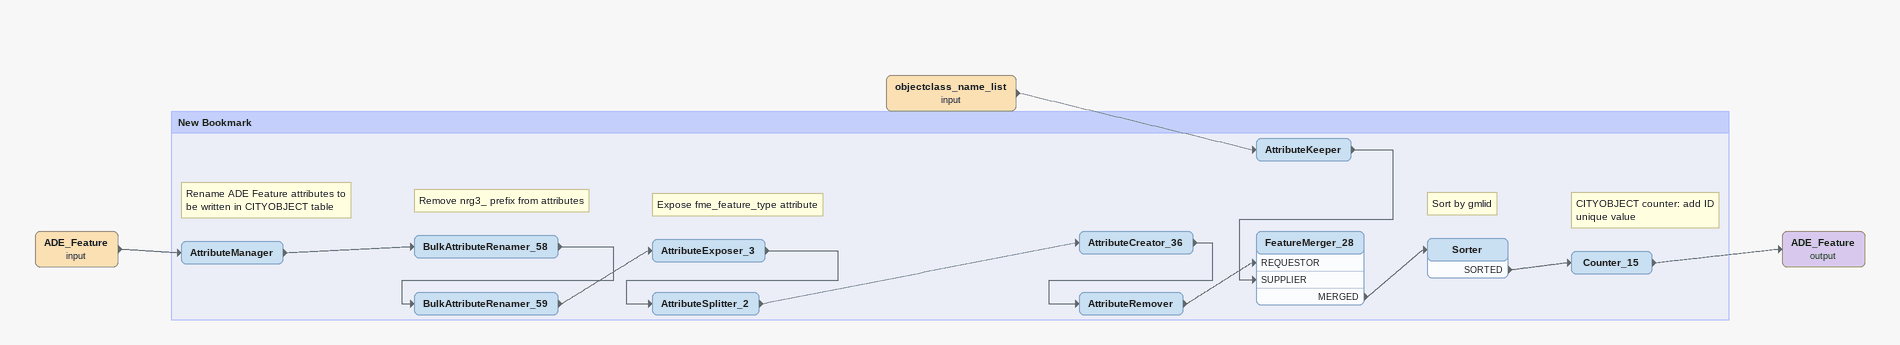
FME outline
ADE_Feature (input)
    -> AttributeManager
objectclass_name_list (input)
    -> AttributeKeeper
ADE_Feature (output)

Bookmark: New Bookmark
Note: Rename ADE Feature attributes to be written in CITYOBJECT table
AttributeManager
    -> BulkAttributeRenamer_58
Note: Remove nrg3_ prefix from attributes
BulkAttributeRenamer_58
    -> BulkAttributeRenamer_59
BulkAttributeRenamer_59
    -> AttributeExposer_3
Note: Expose fme_feature_type attribute
AttributeExposer_3
    -> AttributeSplitter_2
AttributeSplitter_2
    -> AttributeCreator_36
AttributeCreator_36
    -> AttributeRemover
AttributeRemover
    -> FeatureMerger_28 [REQUESTOR]
AttributeKeeper
    -> FeatureMerger_28 [SUPPLIER]
FeatureMerger_28
    MERGED -> Sorter
Note: Sort by gmlid
Sorter
    SORTED -> Counter_15
Note: CITYOBJECT counter: add ID unique value
Counter_15
    -> ADE_Feature (output)
